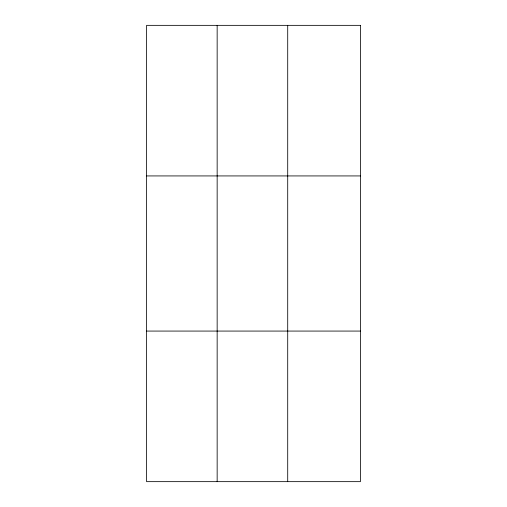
<?xml version="1.0" encoding="UTF-8"?>
<svg xmlns="http://www.w3.org/2000/svg" width="507" height="507" viewBox="0 0 507 507"><rect width="100%" height="100%" fill="white"/><g stroke="black" fill="none" stroke-linecap="round" stroke-linejoin="round"><path stroke-width="0.76" d="M217.154 25.35L217.154 481.65M287.71 25.35L287.71 481.65M146.599 175.929L360.401 175.929M146.599 331.071L360.401 331.071M360.401 25.35L360.401 481.65L146.599 481.65L146.599 25.35L360.401 25.35"/></g></svg>
